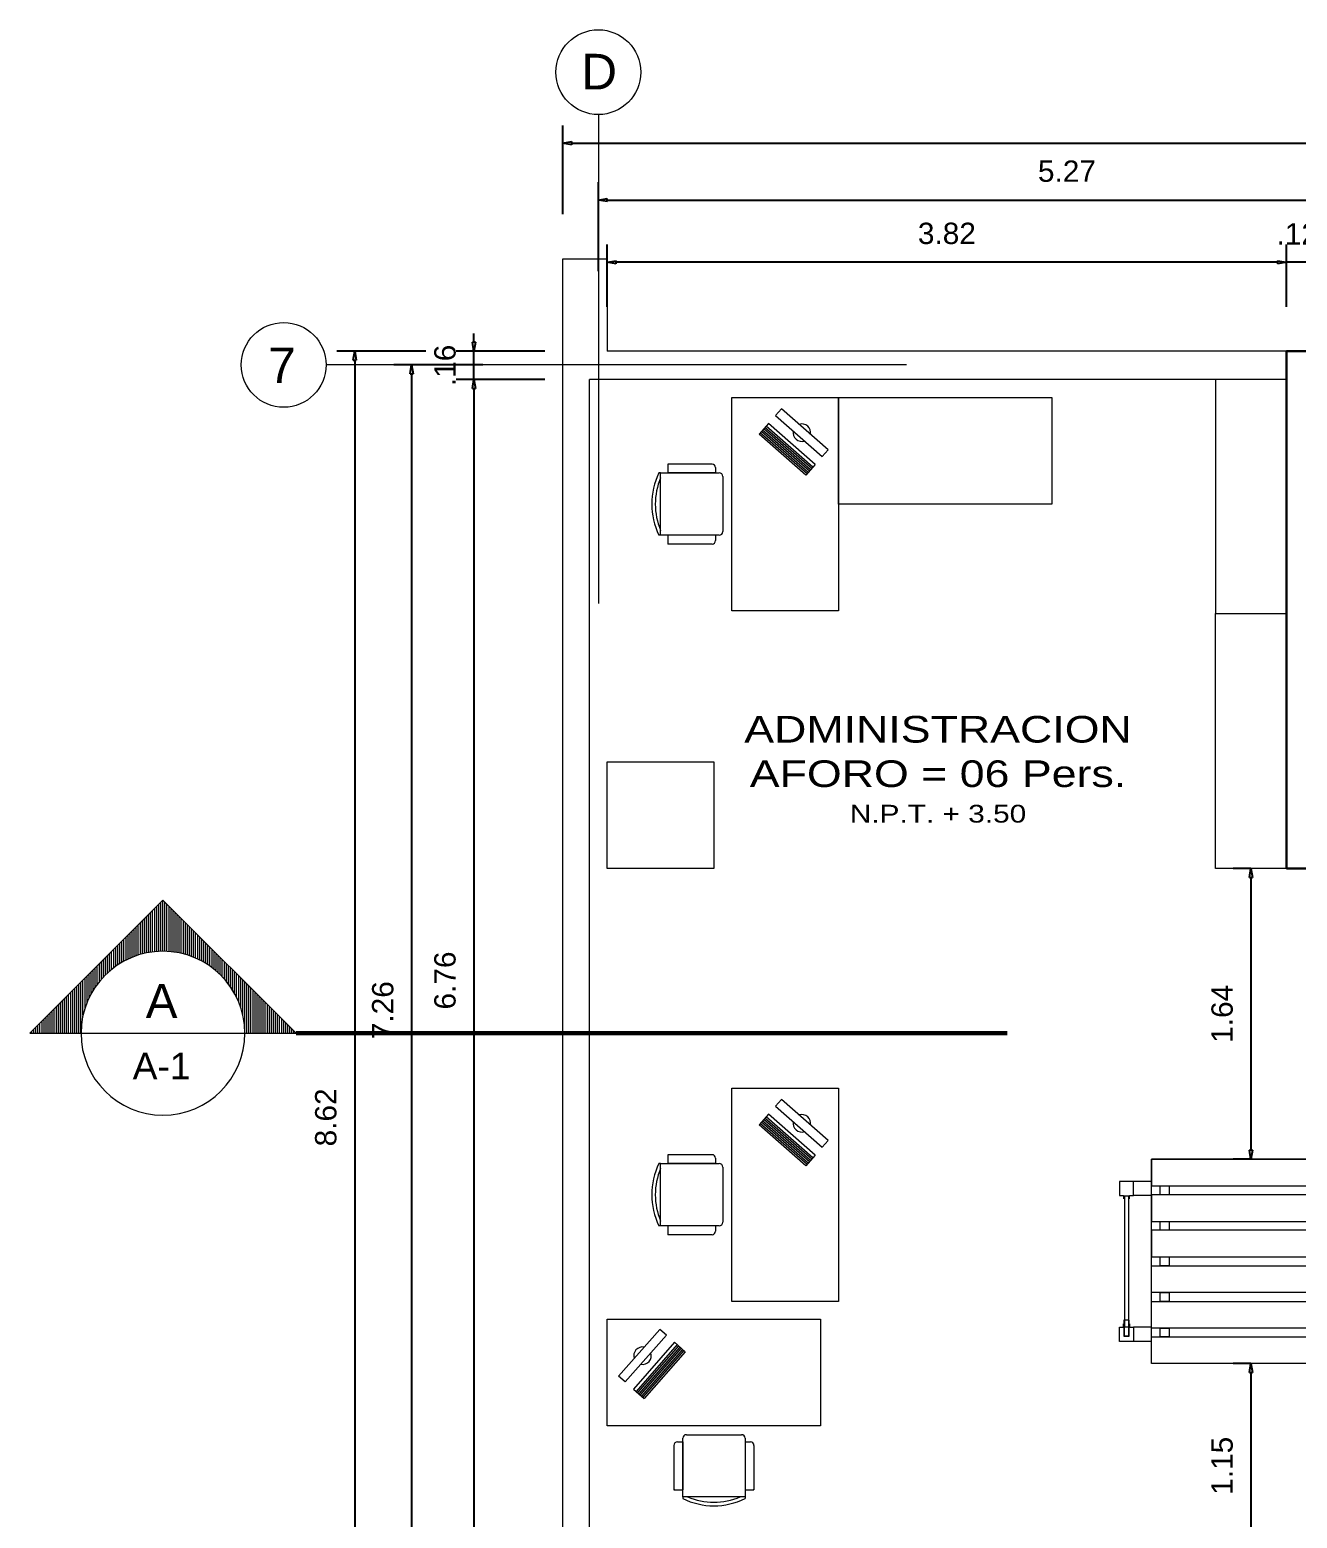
# Model space of a CAD drawing. Header units: millimetres. Extents: x 1675 to 1732.9, y 581.7 to 641.7.
# Drawn here: x 1706.13 to 1713.26, y 624.64 to 633.01 of the extents above; entities that cross this region are included whole.
import ezdxf
from ezdxf.enums import TextEntityAlignment as Align

# ---------------------------------------------------------------- set-up
doc = ezdxf.new("R2010")
doc.units = ezdxf.units.MM
doc.linetypes.add('DASHDOT', pattern=[25.4, 12.7, -6.35, 0, -6.35])
doc.linetypes.add('X_TO$0$CENTER', pattern=[2, 1.25, -0.25, 0.25, -0.25])
doc.layers.get('0').update_dxf_attribs({"lineweight": 5})
doc.layers.get('Defpoints').update_dxf_attribs({"color": 8, "lineweight": 5})
for name, color, linetype, lineweight in [('- PALETS', 8, 'Continuous', 5), ('COTAS', 8, 'Continuous', 5), ('EJES', 92, 'DASHDOT', 5), ('MOBILIARIO', 8, 'Continuous', 5), ('MURO BAJO', 7, 'Continuous', 20), ('Muros', 7, 'Continuous', 30), ('texto', 7, 'Continuous', 5), ('X_TO$0$A-LCORTE', 7, 'Continuous', 9)]:
    doc.layers.add(name, color=color, linetype=linetype, lineweight=lineweight)
doc.styles.add('ARIAL', font='arial.ttf')
doc.styles.add('ROMANS', font='arial.ttf')
doc.styles.get("Standard").update_dxf_attribs({"font": 'arial.ttf'})
doc.styles.add('Texto peqño', font='sanss___.ttf', dxfattribs={"height": 0.12})
doc.styles.add('TEXTO_DETALLES', font='arial.ttf', dxfattribs={"height": 0.15})
doc.styles.add('X_TO$0$ROMANS', font='arial.ttf')
doc.dimstyles.new('100', dxfattribs={"dimtxt": 0.12, "dimasz": 0.05, "dimexe": 0.1, "dimexo": 0.25, "dimgap": 0.1, "dimtad": 1, "dimzin": 4, "dimdsep": 46, "dimtxsty": 'Texto peqño', "dimblk": 'CLOSEDBLANK', "dimcen": -0.05, "dimdle": 0.1, "dimclrd": 256, "dimclre": 256, "dimclrt": 256, "dimadec": 0, "dimazin": 0, "dimtfac": 1, "dimtix": 1, "dimtmove": 0, "dimatfit": 3, "dimldrblk": 'ARCHTICK', "dimfxl": 0, "dimarcsym": 0})

# ---------------------------------------------------------------- blocks, each defined once
blk = doc.blocks.new('_ClosedBlank')
at = {"color": 0, "linetype": 'ByBlock', "lineweight": -2}
for p, q in [((-1, 0.17), (0, 0)), ((-1, 0.17), (-1, -0.17)), ((0, 0), (-1, -0.17))]:
    blk.add_line(p, q, dxfattribs=at)
blk = doc.blocks.new('*D210')
at = {"layer": 'COTAS', "lineweight": -2}
for p, q in [((1709.032, 631.0433), (1708.532, 631.0433)), ((1708.882, 624.2833), (1708.532, 624.2833))]:
    blk.add_line(p, q, dxfattribs=at)
at = {"layer": 'COTAS', "linetype": 'ByBlock', "lineweight": -2}
blk.add_line((1708.632, 630.9933), (1708.632, 624.3333), dxfattribs=at)
at = {"layer": 'Defpoints', "color": 0}
for p in [(1709.282, 631.0433), (1708.632, 624.2833), (1709.132, 624.2833)]:
    blk.add_point(p, dxfattribs=at)
at = {"layer": 'COTAS', "lineweight": -2, "xscale": 0.05, "yscale": 0.05, "zscale": 0.05}
for p, rotation in [((1708.632, 631.0433), 90), ((1708.632, 624.2833), 270)]:
    blk.add_blockref('_ClosedBlank', p, dxfattribs=dict(at, rotation=rotation))
at = {"layer": 'COTAS', "insert": (1708.4701, 627.6633), "char_height": 0.12, "attachment_point": 5, "rotation": 90, "style": 'Texto peqño'}
blk.add_mtext('6.76', dxfattribs=at)
blk = doc.blocks.new('_ARCHTICK')
at = {"color": 0, "linetype": 'ByBlock', "const_width": 0.15}
blk.add_lwpolyline([(-0.5, -0.5), (0.5, 0.5)], dxfattribs=at)
blk = doc.blocks.new('*D213')
at = {"layer": 'COTAS', "lineweight": -2}
for p, q in [((1708.682, 631.1262), (1708.182, 631.1262)), ((1708.682, 623.8662), (1708.182, 623.8662))]:
    blk.add_line(p, q, dxfattribs=at)
at = {"layer": 'COTAS', "linetype": 'ByBlock', "lineweight": -2}
blk.add_line((1708.282, 631.0762), (1708.282, 623.9162), dxfattribs=at)
at = {"layer": 'Defpoints', "color": 0}
for p in [(1709.132, 631.1262), (1708.282, 623.8662), (1709.132, 623.8662)]:
    blk.add_point(p, dxfattribs=at)
at = {"layer": 'COTAS', "lineweight": -2, "xscale": 0.05, "yscale": 0.05, "zscale": 0.05}
for p, rotation in [((1708.282, 631.1262), 90), ((1708.282, 623.8662), 270)]:
    blk.add_blockref('_ClosedBlank', p, dxfattribs=dict(at, rotation=rotation))
at = {"layer": 'COTAS', "insert": (1708.1201, 627.4962), "char_height": 0.12, "attachment_point": 5, "rotation": 90, "style": 'Texto peqño'}
blk.add_mtext('7.26', dxfattribs=at)
blk = doc.blocks.new('*D215')
at = {"layer": 'COTAS', "lineweight": -2}
for p, q in [((1708.3618, 631.2033), (1707.8618, 631.2033)), ((1708.3618, 622.5833), (1707.8618, 622.5833))]:
    blk.add_line(p, q, dxfattribs=at)
at = {"layer": 'COTAS', "linetype": 'ByBlock', "lineweight": -2}
blk.add_line((1707.9618, 631.1533), (1707.9618, 622.6333), dxfattribs=at)
at = {"layer": 'Defpoints', "color": 0}
for p in [(1709.382, 631.2033), (1707.9618, 622.5833), (1709.132, 622.5833)]:
    blk.add_point(p, dxfattribs=at)
at = {"layer": 'COTAS', "lineweight": -2, "xscale": 0.05, "yscale": 0.05, "zscale": 0.05}
for p, rotation in [((1707.9618, 631.2033), 90), ((1707.9618, 622.5833), 270)]:
    blk.add_blockref('_ClosedBlank', p, dxfattribs=dict(at, rotation=rotation))
at = {"layer": 'COTAS', "insert": (1707.7999, 626.8933), "char_height": 0.12, "attachment_point": 5, "rotation": 90, "style": 'Texto peqño'}
blk.add_mtext('8.62', dxfattribs=at)
blk = doc.blocks.new('*D255')
at = {"layer": 'COTAS', "linetype": 'ByBlock', "lineweight": -2}
for p, q in [((1708.632, 631.2533), (1708.632, 631.3033)), ((1708.632, 631.0433), (1708.632, 631.2033)), ((1708.632, 630.9933), (1708.632, 630.9433))]:
    blk.add_line(p, q, dxfattribs=at)
at = {"layer": 'COTAS', "lineweight": -2}
for p, q in [((1709.032, 631.2033), (1708.532, 631.2033)), ((1709.032, 631.0433), (1708.532, 631.0433))]:
    blk.add_line(p, q, dxfattribs=at)
at = {"layer": 'Defpoints', "color": 0}
for p in [(1708.632, 631.2033), (1709.382, 631.2033), (1709.282, 631.0433)]:
    blk.add_point(p, dxfattribs=at)
at = {"layer": 'COTAS', "lineweight": -2, "xscale": 0.05, "yscale": 0.05, "zscale": 0.05}
for p, rotation in [((1708.632, 631.2033), 270), ((1708.632, 631.0433), 90)]:
    blk.add_blockref('_ClosedBlank', p, dxfattribs=dict(at, rotation=rotation))
at = {"layer": 'COTAS', "insert": (1708.4701, 631.1233), "char_height": 0.12, "attachment_point": 5, "rotation": 90, "style": 'Texto peqño'}
blk.add_mtext('.16', dxfattribs=at)
blk = doc.blocks.new('*D220')
at = {"layer": 'COTAS', "lineweight": -2}
for p, q in [((1709.332, 631.6533), (1709.332, 632.1533)), ((1714.602, 631.6533), (1714.602, 632.1533))]:
    blk.add_line(p, q, dxfattribs=at)
at = {"layer": 'COTAS', "linetype": 'ByBlock', "lineweight": -2}
blk.add_line((1709.382, 632.0533), (1714.552, 632.0533), dxfattribs=at)
at = {"layer": 'Defpoints', "color": 0}
for p in [(1714.602, 632.0533), (1709.332, 631.2033), (1714.602, 631.2033)]:
    blk.add_point(p, dxfattribs=at)
at = {"layer": 'COTAS', "lineweight": -2, "xscale": 0.05, "yscale": 0.05, "zscale": 0.05, "rotation": 180}
blk.add_blockref('_ClosedBlank', (1709.332, 632.0533), dxfattribs=at)
at = {"layer": 'COTAS', "lineweight": -2, "xscale": 0.05, "yscale": 0.05, "zscale": 0.05}
blk.add_blockref('_ClosedBlank', (1714.602, 632.0533), dxfattribs=at)
at = {"layer": 'COTAS', "insert": (1711.967, 632.2151), "char_height": 0.12, "attachment_point": 5, "style": 'Texto peqño'}
blk.add_mtext('5.27', dxfattribs=at)
blk = doc.blocks.new('*D223')
at = {"layer": 'COTAS', "lineweight": -2}
for p, q in [((1709.132, 631.9735), (1709.132, 632.4735)), ((1723.712, 631.9735), (1723.712, 632.4735))]:
    blk.add_line(p, q, dxfattribs=at)
at = {"layer": 'COTAS', "linetype": 'ByBlock', "lineweight": -2}
blk.add_line((1709.182, 632.3735), (1723.662, 632.3735), dxfattribs=at)
at = {"layer": 'Defpoints', "color": 0}
for p in [(1723.712, 632.3735), (1709.132, 631.7233), (1723.712, 631.2033, 0)]:
    blk.add_point(p, dxfattribs=at)
at = {"layer": 'COTAS', "lineweight": -2, "xscale": 0.05, "yscale": 0.05, "zscale": 0.05, "rotation": 180}
blk.add_blockref('_ClosedBlank', (1709.132, 632.3735), dxfattribs=at)
at = {"layer": 'COTAS', "lineweight": -2, "xscale": 0.05, "yscale": 0.05, "zscale": 0.05}
blk.add_blockref('_ClosedBlank', (1723.712, 632.3735), dxfattribs=at)
at = {"layer": 'COTAS', "insert": (1716.422, 632.5353), "char_height": 0.12, "attachment_point": 5, "style": 'Texto peqño'}
blk.add_mtext('14.58', dxfattribs=at)
blk = doc.blocks.new('*D258')
at = {"layer": 'COTAS', "lineweight": -2}
for p, q in [((1713.202, 631.4533), (1713.202, 631.8033)), ((1713.322, 631.3033), (1713.322, 631.8033))]:
    blk.add_line(p, q, dxfattribs=at)
at = {"layer": 'COTAS', "linetype": 'ByBlock', "lineweight": -2}
for p, q in [((1713.152, 631.7033), (1713.102, 631.7033)), ((1713.322, 631.7033), (1713.202, 631.7033)), ((1713.372, 631.7033), (1713.422, 631.7033))]:
    blk.add_line(p, q, dxfattribs=at)
at = {"layer": 'Defpoints', "color": 0}
for p in [(1713.202, 631.7033), (1713.202, 631.2033), (1713.322, 631.0433)]:
    blk.add_point(p, dxfattribs=at)
at = {"layer": 'COTAS', "lineweight": -2, "xscale": 0.05, "yscale": 0.05, "zscale": 0.05}
blk.add_blockref('_ClosedBlank', (1713.202, 631.7033), dxfattribs=at)
at = {"layer": 'COTAS', "lineweight": -2, "xscale": 0.05, "yscale": 0.05, "zscale": 0.05, "rotation": 180}
blk.add_blockref('_ClosedBlank', (1713.322, 631.7033), dxfattribs=at)
at = {"layer": 'COTAS', "insert": (1713.262, 631.8633), "char_height": 0.12, "attachment_point": 5, "style": 'Texto peqño'}
blk.add_mtext('.12', dxfattribs=at)
blk = doc.blocks.new('*D259')
at = {"layer": 'COTAS', "lineweight": -2}
for p, q in [((1709.382, 631.4533), (1709.382, 631.8033)), ((1713.202, 631.4533), (1713.202, 631.8033))]:
    blk.add_line(p, q, dxfattribs=at)
at = {"layer": 'COTAS', "linetype": 'ByBlock', "lineweight": -2}
blk.add_line((1713.152, 631.7033), (1709.432, 631.7033), dxfattribs=at)
at = {"layer": 'Defpoints', "color": 0}
for p in [(1709.382, 631.7033), (1709.382, 631.2033), (1713.202, 631.2033)]:
    blk.add_point(p, dxfattribs=at)
at = {"layer": 'COTAS', "lineweight": -2, "xscale": 0.05, "yscale": 0.05, "zscale": 0.05, "rotation": 180}
blk.add_blockref('_ClosedBlank', (1709.382, 631.7033), dxfattribs=at)
at = {"layer": 'COTAS', "lineweight": -2, "xscale": 0.05, "yscale": 0.05, "zscale": 0.05}
blk.add_blockref('_ClosedBlank', (1713.202, 631.7033), dxfattribs=at)
at = {"layer": 'COTAS', "insert": (1711.292, 631.8652), "char_height": 0.12, "attachment_point": 5, "style": 'Texto peqño'}
blk.add_mtext('3.82', dxfattribs=at)
blk = doc.blocks.new('A$C68C32CAB')
for points in [[(0.65, 1.15), (-0.5, 1.15), (-0.5, 0), (0.65, 0)], [(-0.5, 1), (0.65, 1), (0.65, 1.15), (-0.5, 1.15)], [(-0.5, 0.8), (0.65, 0.8), (0.65, 0.95), (-0.5, 0.95)], [(-0.45, 0.95), (-0.4, 0.95), (-0.4, 1), (-0.45, 1)], [(0.6, 0.95), (0.55, 0.95), (0.55, 1), (0.6, 1)], [(-0.45, 0.75), (-0.4, 0.75), (-0.4, 0.8), (-0.45, 0.8)], [(0.6, 0.75), (0.55, 0.75), (0.55, 0.8), (0.6, 0.8)], [(-0.5, 0.6), (0.65, 0.6), (0.65, 0.75), (-0.5, 0.75)], [(-0.45, 0.55), (-0.4, 0.55), (-0.4, 0.6), (-0.45, 0.6)], [(0.6, 0.55), (0.55, 0.55), (0.55, 0.6), (0.6, 0.6)], [(-0.5, 0.55), (0.65, 0.55), (0.65, 0.4), (-0.5, 0.4)], [(-0.5, 0.35), (0.65, 0.35), (0.65, 0.2), (-0.5, 0.2)], [(-0.45, 0.35), (-0.4, 0.35), (-0.4, 0.4), (-0.45, 0.4)], [(0.6, 0.35), (0.55, 0.35), (0.55, 0.4), (0.6, 0.4)], [(-0.45, 0.15), (-0.4, 0.15), (-0.4, 0.2), (-0.45, 0.2)], [(0.6, 0.15), (0.55, 0.15), (0.55, 0.2), (0.6, 0.2)], [(-0.5, 0.15), (0.65, 0.15), (0.65, 0), (-0.5, 0)]]:
    blk.add_lwpolyline(points, close=True)
blk = doc.blocks.new('RACK')
h = blk.add_hatch(color=0)
h.paths.add_polyline_path([(0.0249, 0.87), (0.0249, 0.78), (0.052, 0.78), (0.052, 0.781), (0.0259, 0.781), (0.0259, 0.869), (0.052, 0.869), (0.052, 0.87)])
h.paths.add_polyline_path([(0.0277, 0.87), (0.0277, 0.869), (0.052, 0.869), (0.052, 0.87)], flags=17)
h.paths.add_polyline_path([(0.0277, 0.87), (0.0277, 0.869), (0.0539, 0.869), (0.0539, 0.781), (0.0277, 0.781), (0.0277, 0.78), (0.0549, 0.78), (0.0549, 0.87)])
h = blk.add_hatch(color=0)
h.paths.add_polyline_path([(0.0539, 0.781), (0.052, 0.781), (0.052, 0.78), (0.0549, 0.78), (0.0549, 0.87), (0.052, 0.87), (0.052, 0.869), (0.0539, 0.869)])
h.paths.add_polyline_path([(0.052, 0.78), (0.052, 0.781), (0.0277, 0.781), (0.0277, 0.78)])
h.paths.add_polyline_path([(0.0259, 0.869), (0.0277, 0.869), (0.0277, 0.87), (0.0249, 0.87), (0.0249, 0.78), (0.0277, 0.78), (0.0277, 0.781), (0.0259, 0.781)])
h.paths.add_polyline_path([(0.0277, 0.87), (0.0277, 0.869), (0.052, 0.869), (0.052, 0.87)])
h = blk.add_hatch(color=0)
h.paths.add_polyline_path([(2.8341, 0.781), (2.8321, 0.781), (2.8321, 0.78), (2.8351, 0.78), (2.8351, 0.87), (2.8321, 0.87), (2.8321, 0.869), (2.8341, 0.869)])
h.paths.add_polyline_path([(2.8321, 0.78), (2.8321, 0.781), (2.8078, 0.781), (2.8078, 0.78)])
h.paths.add_polyline_path([(2.8061, 0.869), (2.8078, 0.869), (2.8078, 0.87), (2.8051, 0.87), (2.8051, 0.78), (2.8078, 0.78), (2.8078, 0.781), (2.8061, 0.781)])
h.paths.add_polyline_path([(2.8078, 0.87), (2.8078, 0.869), (2.8321, 0.869), (2.8321, 0.87)])
h = blk.add_hatch(color=0)
h.paths.add_polyline_path([(2.8051, 0.87), (2.8051, 0.78), (2.8321, 0.78), (2.8321, 0.781), (2.8061, 0.781), (2.8061, 0.869), (2.8321, 0.869), (2.8321, 0.87)])
h.paths.add_polyline_path([(2.8078, 0.87), (2.8078, 0.869), (2.8321, 0.869), (2.8321, 0.87)], flags=17)
h.paths.add_polyline_path([(2.8078, 0.87), (2.8078, 0.869), (2.8341, 0.869), (2.8341, 0.781), (2.8078, 0.781), (2.8078, 0.78), (2.8351, 0.78), (2.8351, 0.87)])
at = {"color": 0}
for p, q in [((0.0278, 0.0806), (0.0521, 0.0806)), ((2.8078, 0.08), (2.8321, 0.08))]:
    blk.add_line(p, q, dxfattribs=at)
for points in [[(0.0574, 0.8011), (0.0574, 0.82), (0.08, 0.82), (0.08, 0.9), (0, 0.9), (0, 0.82), (0.0225, 0.82), (0.0225, 0.8011)], [(0.18, 0.9), (0.08, 0.9)], [(1.53, 0.9), (1.33, 0.9)], [(2.78, 0.9), (2.68, 0.9)], [(2.8374, 0.8011), (2.8374, 0.82), (2.86, 0.82), (2.86, 0.9), (2.78, 0.9), (2.78, 0.82), (2.8025, 0.82), (2.8025, 0.8011)], [(0.0278, 0.0806), (0.0278, 0.82)], [(0.0521, 0.82), (0.0278, 0.82)], [(0.0521, 0.0806), (0.0521, 0.82)], [(0.18, 0.82), (0.08, 0.82)], [(1.53, 0.82), (1.33, 0.82)], [(2.78, 0.82), (2.68, 0.82)], [(2.8078, 0.08), (2.8078, 0.82)], [(2.8321, 0.82), (2.8078, 0.82)], [(2.8321, 0.08), (2.8321, 0.82)], [(0.0574, 0.0989), (0.0574, 0.08), (0.08, 0.08), (0.08, 0), (0, 0), (0, 0.08), (0.0225, 0.08), (0.0225, 0.0989)], [(2.8374, 0.0995), (2.8374, 0.08), (2.86, 0.08), (2.86, 0), (2.78, 0), (2.78, 0.08), (2.8025, 0.08), (2.8025, 0.0995)], [(0.18, 0.08), (0.08, 0.08)], [(0.18, 0), (0.08, 0)], [(1.53, 0.08), (1.33, 0.08)], [(1.53, 0), (1.33, 0)], [(2.78, 0.08), (2.68, 0.08)], [(2.78, 0), (2.68, 0)]]:
    blk.add_lwpolyline(points, dxfattribs=at)
for points in [[(0.0549, 0.87), (0.0549, 0.78), (0.0249, 0.78), (0.0249, 0.87)], [(0.0539, 0.869), (0.0539, 0.781), (0.0259, 0.781), (0.0259, 0.869)], [(2.8051, 0.87), (2.8051, 0.78), (2.8351, 0.78), (2.8351, 0.87)], [(2.8061, 0.869), (2.8061, 0.781), (2.8341, 0.781), (2.8341, 0.869)]]:
    blk.add_lwpolyline(points, close=True, dxfattribs=at)
at = {"layer": '- PALETS'}
blk.add_blockref('A$C68C32CAB', (0.68, -0.125), dxfattribs=at)
at = {"layer": '- PALETS', "xscale": -1}
blk.add_blockref('A$C68C32CAB', (2.18, -0.125), dxfattribs=at)
blk = doc.blocks.new('ESCRITORIO')
for p, q in [((0.2467, 0.4984), (0.2797, 0.5359)), ((0.5423, 0.3046), (0.2797, 0.5359)), ((0.2068, 0.4531), (0.1539, 0.393)), ((0.4432, 0.192), (0.1804, 0.4231)), ((0.4498, 0.1995), (0.187, 0.4306)), ((0.4564, 0.207), (0.1936, 0.4381)), ((0.4696, 0.222), (0.2068, 0.4531)), ((0.2467, 0.4984), (0.5095, 0.2673)), ((0.4168, 0.1619), (0.1539, 0.393)), ((0.4234, 0.1694), (0.1606, 0.4006)), ((0.43, 0.177), (0.1672, 0.4081)), ((0.4366, 0.1845), (0.1738, 0.4156)), ((0.5095, 0.2673), (0.5423, 0.3046)), ((-0.4, 0.175), (-0.4097, 0.175)), ((-0.4, -0.175), (-0.4, 0.175)), ((-0.4, 0.175), (-0.07, 0.175)), ((-0.36, 0.225), (-0.36, 0.175)), ((-0.1107, 0.225), (-0.36, 0.225)), ((-0.0907, 0.175), (-0.36, 0.175)), ((-0.0907, 0.205), (-0.0907, 0.175)), ((0.4696, 0.222), (0.4168, 0.1619)), ((-0.05, 0.155), (-0.05, -0.155)), ((-0.4, -0.175), (-0.4097, -0.175)), ((-0.07, -0.175), (-0.4, -0.175)), ((-0.36, -0.175), (-0.36, -0.225)), ((-0.1107, -0.225), (-0.36, -0.225)), ((-0.0907, -0.175), (-0.0907, -0.205))]:
    blk.add_line(p, q)
blk.add_lwpolyline([(0, 0.6), (0.6, 0.6), (0.6, -0.6), (0, -0.6), (0, 0.6)])
for centre, radius, start, end in [((0.3945, 0.4015), 0.0494, 348.99876, 108.2375), ((0.3945, 0.4015), 0.0494, 168.81596, 288.53828), ((-0.05, 0), 0.4, 154.05552, 205.94448), ((-0.05, 0), 0.38, 143.69345, 144.6655), ((-0.1107, 0.205), 0.02, 0, 90), ((-0.07, 0.155), 0.02, 0, 90), ((-0.05, 0), 0.38, 157.08046, 202.91954), ((-0.07, -0.155), 0.02, 270, 0), ((-0.05, 0), 0.38, 215.3345, 216.30655), ((-0.1107, -0.205), 0.02, 270, 0)]:
    blk.add_arc(centre, radius, start, end)
blk = doc.blocks.new('*D266')
at = {"layer": 'COTAS', "lineweight": -2}
for p, q in [((1713.002, 628.2933), (1712.902, 628.2933)), ((1713.002, 626.6583), (1712.902, 626.6583))]:
    blk.add_line(p, q, dxfattribs=at)
at = {"layer": 'COTAS', "linetype": 'ByBlock', "lineweight": -2}
blk.add_line((1713.002, 628.2433), (1713.002, 626.7083), dxfattribs=at)
at = {"layer": 'Defpoints', "color": 0}
for p in [(1713.202, 628.2933), (1713.002, 626.6583), (1713.202, 626.6583)]:
    blk.add_point(p, dxfattribs=at)
at = {"layer": 'COTAS', "lineweight": -2, "xscale": 0.05, "yscale": 0.05, "zscale": 0.05}
for p, rotation in [((1713.002, 628.2933), 90), ((1713.002, 626.6583), 270)]:
    blk.add_blockref('_ClosedBlank', p, dxfattribs=dict(at, rotation=rotation))
at = {"layer": 'COTAS', "insert": (1712.8401, 627.4758), "char_height": 0.12, "attachment_point": 5, "rotation": 90, "style": 'Texto peqño'}
blk.add_mtext('1.64', dxfattribs=at)
blk = doc.blocks.new('*D267')
at = {"layer": 'COTAS', "lineweight": -2}
for p, q in [((1713.002, 625.5083), (1712.902, 625.5083)), ((1713.002, 624.3583), (1712.902, 624.3583))]:
    blk.add_line(p, q, dxfattribs=at)
at = {"layer": 'COTAS', "linetype": 'ByBlock', "lineweight": -2}
blk.add_line((1713.002, 625.4583), (1713.002, 624.4083), dxfattribs=at)
at = {"layer": 'Defpoints', "color": 0}
for p in [(1713.2017, 625.5083), (1713.002, 624.3583), (1713.2017, 624.3583)]:
    blk.add_point(p, dxfattribs=at)
at = {"layer": 'COTAS', "lineweight": -2, "xscale": 0.05, "yscale": 0.05, "zscale": 0.05}
for p, rotation in [((1713.002, 625.5083), 90), ((1713.002, 624.3583), 270)]:
    blk.add_blockref('_ClosedBlank', p, dxfattribs=dict(at, rotation=rotation))
at = {"layer": 'COTAS', "insert": (1712.8401, 624.9333), "char_height": 0.12, "attachment_point": 5, "rotation": 90, "style": 'Texto peqño'}
blk.add_mtext('1.15', dxfattribs=at)
blk = doc.blocks.new('*X274')
at = {"color": 0}
for p, q in [((-2.129, 1.187), (-2.129, 1.771)), ((-2.099, 1.191), (-2.099, 1.801)), ((-2.069, 1.194), (-2.069, 1.831)), ((-2.039, 1.197), (-2.039, 1.861)), ((-2.009, 1.199), (-2.009, 1.891)), ((-1.979, 1.2), (-1.979, 1.921)), ((-1.949, 1.2), (-1.949, 1.949)), ((-1.919, 1.2), (-1.919, 1.919)), ((-1.889, 1.198), (-1.889, 1.889)), ((-1.859, 1.197), (-1.859, 1.859)), ((-1.829, 1.194), (-1.829, 1.829)), ((-1.799, 1.19), (-1.799, 1.799)), ((-1.769, 1.186), (-1.769, 1.769)), ((-2.369, 1.125), (-2.369, 1.531)), ((-2.339, 1.135), (-2.339, 1.561)), ((-2.309, 1.145), (-2.309, 1.591)), ((-2.279, 1.154), (-2.279, 1.621)), ((-2.249, 1.162), (-2.249, 1.651)), ((-2.219, 1.169), (-2.219, 1.681)), ((-2.189, 1.176), (-2.189, 1.711)), ((-2.159, 1.182), (-2.159, 1.741)), ((-1.739, 1.181), (-1.739, 1.739)), ((-1.709, 1.176), (-1.709, 1.709)), ((-1.679, 1.169), (-1.679, 1.679)), ((-1.649, 1.162), (-1.649, 1.649)), ((-1.619, 1.153), (-1.619, 1.619)), ((-1.589, 1.144), (-1.589, 1.589)), ((-1.559, 1.134), (-1.559, 1.559)), ((-1.529, 1.124), (-1.529, 1.529)), ((-2.579, 1.022), (-2.579, 1.321)), ((-2.549, 1.04), (-2.549, 1.351)), ((-2.519, 1.057), (-2.519, 1.381)), ((-2.489, 1.072), (-2.489, 1.411)), ((-2.459, 1.087), (-2.459, 1.441)), ((-2.429, 1.1), (-2.429, 1.471)), ((-2.399, 1.113), (-2.399, 1.501)), ((-1.499, 1.112), (-1.499, 1.499)), ((-1.469, 1.099), (-1.469, 1.469)), ((-1.439, 1.086), (-1.439, 1.439)), ((-1.409, 1.071), (-1.409, 1.409)), ((-1.379, 1.055), (-1.379, 1.379)), ((-1.349, 1.039), (-1.349, 1.349)), ((-1.319, 1.021), (-1.319, 1.319)), ((-2.789, 0.858), (-2.789, 1.111)), ((-2.759, 0.886), (-2.759, 1.141)), ((-2.729, 0.913), (-2.729, 1.171)), ((-2.699, 0.938), (-2.699, 1.201)), ((-2.669, 0.961), (-2.669, 1.231)), ((-2.639, 0.983), (-2.639, 1.261)), ((-2.609, 1.003), (-2.609, 1.291)), ((-1.289, 1.001), (-1.289, 1.289)), ((-1.259, 0.981), (-1.259, 1.259)), ((-1.229, 0.959), (-1.229, 1.229)), ((-1.199, 0.936), (-1.199, 1.199)), ((-1.169, 0.911), (-1.169, 1.169)), ((-1.139, 0.884), (-1.139, 1.139)), ((-1.109, 0.856), (-1.109, 1.109)), ((-2.999, 0.583), (-2.999, 0.901)), ((-2.969, 0.634), (-2.969, 0.931)), ((-2.939, 0.68), (-2.939, 0.961)), ((-2.909, 0.721), (-2.909, 0.991)), ((-2.879, 0.76), (-2.879, 1.021)), ((-2.849, 0.795), (-2.849, 1.051)), ((-2.819, 0.828), (-2.819, 1.081)), ((-1.079, 0.825), (-1.079, 1.079)), ((-1.049, 0.793), (-1.049, 1.049)), ((-1.019, 0.757), (-1.019, 1.019)), ((-0.989, 0.719), (-0.989, 0.989)), ((-0.959, 0.677), (-0.959, 0.959)), ((-0.929, 0.63), (-0.929, 0.929)), ((-0.899, 0.579), (-0.899, 0.899)), ((-3.239, 0), (-3.239, 0.661)), ((-3.209, 0), (-3.209, 0.691)), ((-3.179, 0), (-3.179, 0.721)), ((-3.149, 0.051), (-3.149, 0.751)), ((-3.119, 0.271), (-3.119, 0.781)), ((-3.089, 0.378), (-3.089, 0.811)), ((-3.059, 0.459), (-3.059, 0.841)), ((-3.029, 0.525), (-3.029, 0.871)), ((-0.869, 0.521), (-0.869, 0.869)), ((-0.839, 0.453), (-0.839, 0.839)), ((-0.809, 0.371), (-0.809, 0.809)), ((-0.779, 0.262), (-0.779, 0.779)), ((-0.749, 0), (-0.749, 0.749)), ((-0.719, 0), (-0.719, 0.719)), ((-0.689, 0), (-0.689, 0.689)), ((-0.659, 0), (-0.659, 0.659)), ((-3.449, 0), (-3.449, 0.451)), ((-3.419, 0), (-3.419, 0.481)), ((-3.389, 0), (-3.389, 0.511)), ((-3.359, 0), (-3.359, 0.541)), ((-3.329, 0), (-3.329, 0.571)), ((-3.299, 0), (-3.299, 0.601)), ((-3.269, 0), (-3.269, 0.631)), ((-0.629, 0), (-0.629, 0.629)), ((-0.599, 0), (-0.599, 0.599)), ((-0.569, 0), (-0.569, 0.569)), ((-0.539, 0), (-0.539, 0.539)), ((-0.509, 0), (-0.509, 0.509)), ((-0.479, 0), (-0.479, 0.479)), ((-0.449, 0), (-0.449, 0.449)), ((-3.659, 0), (-3.659, 0.241)), ((-3.629, 0), (-3.629, 0.271)), ((-3.599, 0), (-3.599, 0.301)), ((-3.569, 0), (-3.569, 0.331)), ((-3.539, 0), (-3.539, 0.361)), ((-3.509, 0), (-3.509, 0.391)), ((-3.479, 0), (-3.479, 0.421)), ((-0.419, 0), (-0.419, 0.419)), ((-0.389, 0), (-0.389, 0.389)), ((-0.359, 0), (-0.359, 0.359)), ((-0.329, 0), (-0.329, 0.329)), ((-0.299, 0), (-0.299, 0.299)), ((-0.269, 0), (-0.269, 0.269)), ((-0.239, 0), (-0.239, 0.239)), ((-3.899, 0), (-3.899, 0.001)), ((-3.869, 0), (-3.869, 0.031)), ((-3.839, 0), (-3.839, 0.061)), ((-3.809, 0), (-3.809, 0.091)), ((-3.779, 0), (-3.779, 0.121)), ((-3.749, 0), (-3.749, 0.151)), ((-3.719, 0), (-3.719, 0.181)), ((-3.689, 0), (-3.689, 0.211)), ((-0.209, 0), (-0.209, 0.209)), ((-0.179, 0), (-0.179, 0.179)), ((-0.149, 0), (-0.149, 0.149)), ((-0.119, 0), (-0.119, 0.119)), ((-0.089, 0), (-0.089, 0.089)), ((-0.059, 0), (-0.059, 0.059)), ((-0.029, 0), (-0.029, 0.029))]:
    blk.add_line(p, q, dxfattribs=at)
blk = doc.blocks.new('X_TO$0$IND-ELEV')
at = {"linetype": 'Continuous'}
blk.add_lwpolyline([(-3.9, 0), (-1.95, 1.95), (0, 0)], close=True, dxfattribs=at)
at = {"color": 4, "linetype": 'Continuous'}
blk.add_circle((-1.95, 0), 1.2, dxfattribs=at)
at = {"color": 8, "linetype": 'Continuous'}
blk.add_blockref('*X274', (0, 0), dxfattribs=at)
at = {"color": 3, "extrusion": (-2.9408e-12, 2.84958e-08, 1), "style": 'X_TO$0$ROMANS', "flags": 8}
for tag, p in [('ELEV', (-1.931, 0.472, 0)), ('LAM', (-1.931, -0.481, 0))]:
    blk.add_attdef(tag, text='', height=0.4, dxfattribs=at).set_placement(p, align=Align.MIDDLE)

msp = doc.modelspace()

# ---------------------------------------------------------------- linework, layer by layer
at = {"layer": 'EJES', "ltscale": 10}
for p, q in [((1709.332, 632.5343, 0), (1709.332, 629.7843, 0)), ((1711.0652, 631.1262, 0), (1707.801, 631.1262, 0))]:
    msp.add_line(p, q, dxfattribs=at)
for centre in [(1709.332, 632.7728, 0), (1707.5625, 631.1262, 0)]:
    msp.add_circle(centre, 0.2385, dxfattribs=at)
at = {"layer": 'MOBILIARIO', "elevation": 0}
for points in [[(1713.202, 631.0433), (1712.802, 631.0433), (1712.802, 629.7283), (1713.202, 629.7283), (1713.202, 631.0433)], [(1713.202, 628.2933), (1712.802, 628.2933), (1712.802, 629.7283), (1713.202, 629.7283), (1713.202, 628.2933)]]:
    msp.add_lwpolyline(points, dxfattribs=at)
for points in [[(1711.882, 630.9433), (1711.882, 630.3433), (1710.682, 630.3433), (1710.682, 630.9433)], [(1709.382, 628.8933), (1709.982, 628.8933), (1709.982, 628.2933), (1709.382, 628.2933)]]:
    msp.add_lwpolyline(points, close=True, dxfattribs=at)
at = {"layer": 'MURO BAJO'}
for p, q in [((1709.132, 624.2833, 0), (1709.132, 631.7233, 0)), ((1709.132, 631.7233, 0), (1709.382, 631.7233, 0)), ((1709.382, 631.7233, 0), (1709.382, 631.2033, 0)), ((1713.202, 631.2033, 0), (1709.382, 631.2033, 0)), ((1713.202, 631.0433, 0), (1709.282, 631.0433, 0)), ((1709.282, 624.2833, 0), (1709.282, 631.0433, 0)), ((1713.202, 631.0433, 0), (1709.282, 631.0433, 0))]:
    msp.add_line(p, q, dxfattribs=at)
at = {"layer": 'Muros'}
msp.add_line((1714.802, 631.2033, 0), (1713.202, 631.2033, 0), dxfattribs=at)
at = {"layer": 'Muros', "elevation": 0}
msp.add_lwpolyline([(1713.802, 628.2933), (1713.202, 628.2933), (1713.202, 631.2033)], dxfattribs=at)
at = {"layer": 'X_TO$0$A-LCORTE', "linetype": 'X_TO$0$CENTER', "const_width": 0.025}
msp.add_lwpolyline([(1707.632, 627.3671), (1711.632, 627.3671)], dxfattribs=at)

# ---------------------------------------------------------------- block references
at = {"layer": '- PALETS', "xscale": -1, "rotation": 180}
msp.add_blockref('RACK', (1712.262, 626.5333, 0), dxfattribs=at)
at = {"layer": 'MOBILIARIO'}
for p in [(1710.082, 630.3433, 0), (1710.082, 626.4583, 0)]:
    msp.add_blockref('ESCRITORIO', p, dxfattribs=at)
at = {"layer": 'MOBILIARIO', "rotation": 90}
msp.add_blockref('ESCRITORIO', (1709.982, 625.1583, 0), dxfattribs=at)
at = {"layer": 'X_TO$0$A-LCORTE'}
ref = msp.add_blockref('X_TO$0$IND-ELEV', (1706.1348, 627.3667), dxfattribs=dict(at, xscale=-0.3839999997616132, yscale=0.3839999997615848, zscale=0.384))
ref.add_attrib('ELEV', 'A', dxfattribs={"layer": '0', "extrusion": (2.9408e-12, 2.84958e-08, 1), "height": 0.192, "style": 'ARIAL'}).set_placement((1706.8762, 627.5478, 0), align=Align.MIDDLE)
ref.add_attrib('LAM', 'A-1', dxfattribs={"layer": '0', "extrusion": (2.9408e-12, 2.84958e-08, 1), "height": 0.15, "style": 'TEXTO_DETALLES'}).set_placement((1706.8762, 627.182, 0), align=Align.MIDDLE)

# ---------------------------------------------------------------- texts
at = {"layer": 'EJES', "ltscale": 10}
for s, p in [('D', (1709.2355, 632.676, 0)), ('7', (1707.4754, 631.0238, 0))]:
    msp.add_text(s, height=0.2, rotation=360, dxfattribs=at).set_placement(p)
at = {"layer": 'texto', "insert": (1711.242, 628.8508, 0), "char_height": 0.15, "attachment_point": 5, "style": 'ROMANS'}
msp.add_mtext('{\\W1.2;ADMINISTRACION\\PAFORO = 06 Pers.\\P\\H0.66667x;N.P.T. + 3.50}', dxfattribs=at)

# ---------------------------------------------------------------- dimensions: what is measured, and where the dimension line sits
at = {"layer": 'COTAS'}
dim = msp.add_linear_dim(base=(1723.712, 632.3735, 0), p1=(1709.132, 631.7233, 0), p2=(1723.712, 631.2033), dimstyle='100', dxfattribs=at)
dim.commit()
dim.dimension.update_dxf_attribs({"geometry": '*D223', "text_midpoint": (1716.422, 632.5353, 0)})
dim = msp.add_linear_dim(base=(1714.602, 632.0533, 0), p1=(1709.332, 631.2033, 0), p2=(1714.602, 631.2033, 0), dimstyle='100', override={"dimtmove": 1}, dxfattribs=at)
dim.commit()
dim.dimension.update_dxf_attribs({"geometry": '*D220', "text_midpoint": (1711.967, 632.2151, 0)})
for base, p1, p2, angle, picture, middle in [((1709.382, 631.7033, 0), (1713.202, 631.2033, 0), (1709.382, 631.2033, 0), 180, '*D259', (1711.292, 631.8652, 0)), ((1713.202, 631.7033, 0), (1713.322, 631.0433, 0), (1713.202, 631.2033, 0), 180, '*D258', (1713.262, 631.8633, 0)), ((1708.632, 631.2033, 0), (1709.282, 631.0433, 0), (1709.382, 631.2033, 0), 90, '*D255', (1708.4701, 631.1233, 0)), ((1708.282, 623.8662, 0), (1709.132, 631.1262, 0), (1709.132, 623.8662, 0), 90, '*D213', (1708.1201, 627.4962, 0)), ((1708.632, 624.2833, 0), (1709.282, 631.0433, 0), (1709.132, 624.2833, 0), 90, '*D210', (1708.4701, 627.6633, 0))]:
    dim = msp.add_linear_dim(base=base, p1=p1, p2=p2, angle=angle, dimstyle='100', override={"dimtmove": 1}, dxfattribs=at)
    dim.commit()
    dim.dimension.update_dxf_attribs({"geometry": picture, "text_midpoint": middle})
for base, p1, p2, picture, middle in [((1707.9618, 622.5833, 0), (1709.382, 631.2033, 0), (1709.132, 622.5833, 0), '*D215', (1707.7999, 626.8933, 0)), ((1713.0019596744, 626.6583248312, 0.0000000544), (1713.2019596744, 628.2933248312, 0.0000000544), (1713.2019596744, 626.6583248312, 0.0000000544), '*D266', (1712.8400666702, 627.4758248312, 0.0000000544)), ((1713.002, 624.3583, 0), (1713.2017, 625.5083, 0), (1713.2017, 624.3583, 0), '*D267', (1712.8401, 624.9333, 0))]:
    dim = msp.add_linear_dim(base=base, p1=p1, p2=p2, angle=90, dimstyle='100', dxfattribs=at)
    dim.commit()
    dim.dimension.update_dxf_attribs({"geometry": picture, "text_midpoint": middle})

doc.saveas('drawing.dxf')
